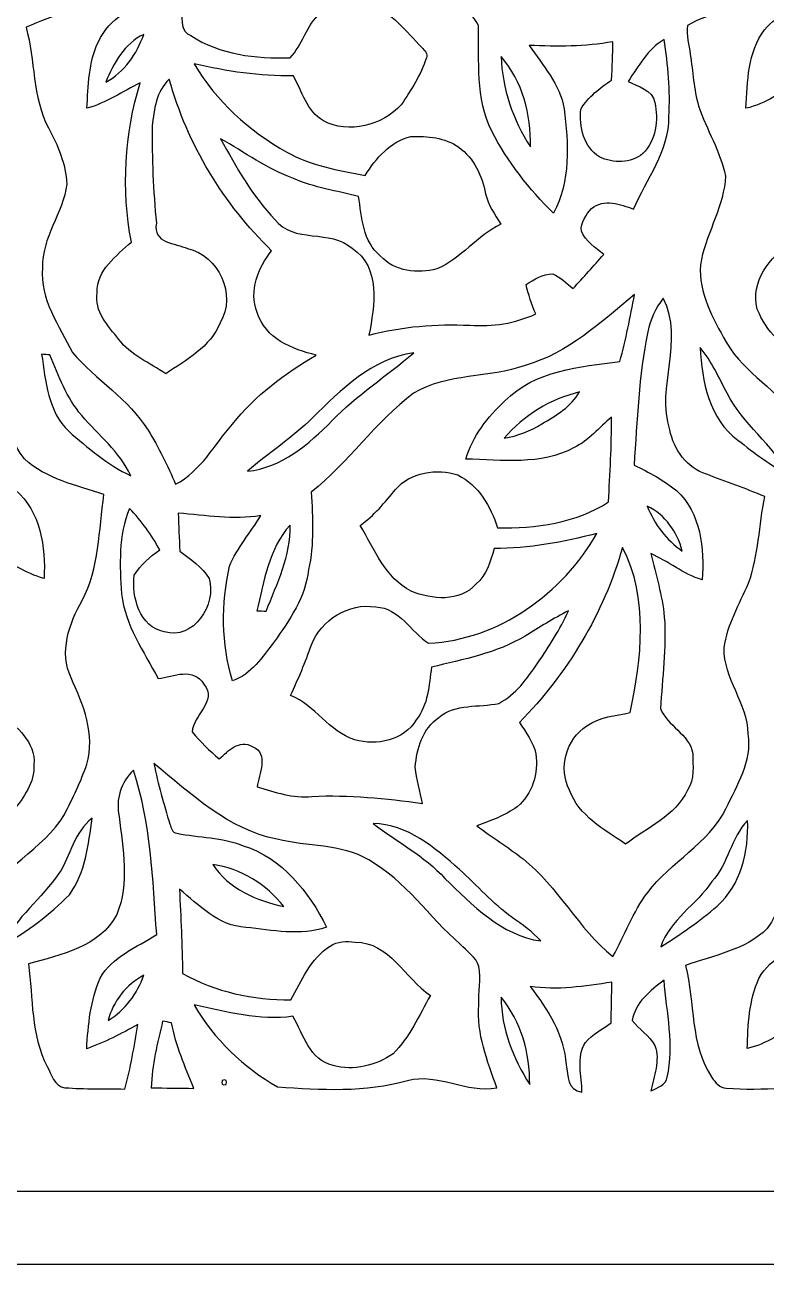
# Model space of a CAD drawing. Header units: centimetres. Extents: x -16.8 to 16.8, y -16.7 to 16.7.
# Drawn here: x -8.64 to 0.73, y -16.67 to -1 of the extents above; entities that cross this region are included whole.
import ezdxf

# ---------------------------------------------------------------- set-up
doc = ezdxf.new("R2010")
doc.units = ezdxf.units.CM
doc.header["$MEASUREMENT"] = 0
doc.layers.add('Layer 1', color=7, linetype='Continuous')

msp = doc.modelspace()

# ---------------------------------------------------------------- linework, layer by layer
at = {"layer": 'Layer 1', "color": 7}
for points, knots in [([(-16.77458, 16.66875), (-16.77458, 16.66875), (16.77458, 16.66875), (16.77458, 16.66875), (16.77458, 16.66875), (16.77458, 16.66875), (16.77458, -16.66875), (16.77458, -16.66875), (16.77458, -16.66875), (16.77458, -16.66875), (-16.77458, -16.66875), (-16.77458, -16.66875), (-16.77458, -16.66875), (-16.77458, -16.66875), (-16.77458, 16.66875), (-16.77458, 16.66875), (-16.77458, 16.66875), (-16.77458, 16.66875), (-16.77458, 16.66875), (-16.77458, 16.66875)], [0, 0, 0, 0, 0.16666667, 0.16666667, 0.16666667, 0.16666667, 0.33333333, 0.33333333, 0.33333333, 0.33333333, 0.5, 0.5, 0.5, 0.5, 0.66666667, 0.66666667, 0.66666667, 0.66666667, 1, 1, 1, 1]), ([(-15.74024, 15.52857), (-15.74659, 15.28551), (-15.75082, 15.04244), (-15.75153, 14.79903), (-15.75153, 14.79903), (-15.75153, 7.44961), (-15.75153, 0.09984), (-15.75153, -7.24958), (-15.75153, -7.24958), (-15.74412, -10.08098), (-15.7667, -12.91237), (-15.74024, -15.74377), (-15.74024, -15.74377), (-11.93412, -15.76211), (-8.12765, -15.74624), (-4.32153, -15.75153), (-4.32153, -15.75153), (2.50684, -15.74412), (9.33556, -15.76634), (16.16357, -15.74024), (16.16357, -15.74024), (16.18968, -8.14776), (16.16745, -0.55492), (16.17486, 7.03792), (16.17486, 7.03792), (16.16745, 9.86931), (16.19003, 12.70106), (16.16357, 15.5321), (16.16357, 15.5321), (5.94854, 15.5508), (-4.26649, 15.53351), (-14.48153, 15.54057), (-14.48153, 15.54057), (-14.90133, 15.54127), (-15.32079, 15.54057), (-15.74024, 15.52857)], [0, 0, 0, 0, 0.1, 0.1, 0.1, 0.1, 0.2, 0.2, 0.2, 0.2, 0.3, 0.3, 0.3, 0.3, 0.4, 0.4, 0.4, 0.4, 0.5, 0.5, 0.5, 0.5, 0.6, 0.6, 0.6, 0.6, 0.7, 0.7, 0.7, 0.7, 0.8, 0.8, 0.8, 0.8, 1, 1, 1, 1]), ([(-7.44608, 1.10702), (-7.4295, 1.2513), (-7.35154, 1.37795), (-7.27498, 1.49789), (-7.27498, 1.49789), (-7.02945, 0.81456), (-7.04603, 0.08255), (-6.97265, -0.63006), (-6.97265, -0.63006), (-7.25417, -0.76694), (-7.56991, -0.91793), (-7.70643, -1.21744), (-7.70643, -1.21744), (-7.83378, -1.47779), (-7.83343, -1.77624), (-7.85142, -2.05846), (-7.85142, -2.05846), (-7.60942, -1.99319), (-7.40022, -1.84609), (-7.17726, -1.73814), (-7.17726, -1.73814), (-7.38011, -2.38619), (-7.41539, -3.08257), (-7.2898, -3.74967), (-7.2898, -3.74967), (-7.47818, -3.92571), (-7.73218, -4.09998), (-7.72125, -4.39067), (-7.72125, -4.39067), (-7.76464, -4.62386), (-7.5819, -4.81154), (-7.4489, -4.98016), (-7.4489, -4.98016), (-7.2965, -5.18195), (-7.05697, -5.27544), (-6.85518, -5.41584), (-6.85518, -5.41584), (-6.59518, -5.23769), (-6.29214, -5.08071), (-6.16797, -4.76885), (-6.16797, -4.76885), (-5.95489, -4.41431), (-6.18772, -3.91866), (-6.57966, -3.83117), (-6.57966, -3.83117), (-6.72994, -3.76273), (-7.02628, -3.76837), (-6.97265, -3.51155), (-6.97265, -3.51155), (-7.01393, -3.10339), (-7.03086, -2.69134), (-7.02522, -2.28106), (-7.02522, -2.28106), (-7.00476, -2.07574), (-6.97371, -1.84009), (-6.81108, -1.69298), (-6.81108, -1.69298), (-6.58107, -2.51213), (-6.12987, -3.26884), (-5.51674, -3.85868), (-5.51674, -3.85868), (-5.68643, -4.07705), (-5.80884, -4.3621), (-5.69771, -4.64009), (-5.69771, -4.64009), (-5.60176, -4.96535), (-5.25533, -5.10963), (-4.953, -5.17737), (-4.953, -5.17737), (-5.35164, -5.40667), (-5.72347, -5.69172), (-6.01345, -6.0512), (-6.01345, -6.0512), (-6.23993, -6.31507), (-6.41315, -6.64316), (-6.72994, -6.81179), (-6.72994, -6.81179), (-6.82978, -6.57542), (-6.94655, -6.34647), (-7.07813, -6.12634), (-7.07813, -6.12634), (-7.32543, -5.73581), (-7.7343, -5.48922), (-8.03557, -5.14703), (-8.03557, -5.14703), (-8.20349, -4.80942), (-8.4455, -4.47252), (-8.41375, -4.07494), (-8.41375, -4.07494), (-8.4268, -3.69464), (-8.14952, -3.3842), (-8.10613, -3.01625), (-8.10613, -3.01625), (-8.11812, -2.76331), (-8.21902, -2.5273), (-8.3379, -2.30787), (-8.3379, -2.30787), (-8.54569, -1.91382), (-8.50265, -1.4538), (-8.62154, -1.03434), (-8.62154, -1.03434), (-8.27758, -0.8823), (-7.89093, -0.80045), (-7.59813, -0.55069), (-7.59813, -0.55069), (-7.41539, -0.34431), (-7.39034, -0.05539), (-7.37129, 0.20708), (-7.37129, 0.20708), (-7.36529, 0.50941), (-7.45278, 0.80504), (-7.44608, 1.10702)], [0, 0, 0, 0, 0.03448276, 0.03448276, 0.03448276, 0.03448276, 0.06896552, 0.06896552, 0.06896552, 0.06896552, 0.10344828, 0.10344828, 0.10344828, 0.10344828, 0.13793103, 0.13793103, 0.13793103, 0.13793103, 0.17241379, 0.17241379, 0.17241379, 0.17241379, 0.20689655, 0.20689655, 0.20689655, 0.20689655, 0.24137931, 0.24137931, 0.24137931, 0.24137931, 0.27586207, 0.27586207, 0.27586207, 0.27586207, 0.31034483, 0.31034483, 0.31034483, 0.31034483, 0.34482759, 0.34482759, 0.34482759, 0.34482759, 0.37931034, 0.37931034, 0.37931034, 0.37931034, 0.4137931, 0.4137931, 0.4137931, 0.4137931, 0.44827586, 0.44827586, 0.44827586, 0.44827586, 0.48275862, 0.48275862, 0.48275862, 0.48275862, 0.51724138, 0.51724138, 0.51724138, 0.51724138, 0.55172414, 0.55172414, 0.55172414, 0.55172414, 0.5862069, 0.5862069, 0.5862069, 0.5862069, 0.62068966, 0.62068966, 0.62068966, 0.62068966, 0.65517241, 0.65517241, 0.65517241, 0.65517241, 0.68965517, 0.68965517, 0.68965517, 0.68965517, 0.72413793, 0.72413793, 0.72413793, 0.72413793, 0.75862069, 0.75862069, 0.75862069, 0.75862069, 0.79310345, 0.79310345, 0.79310345, 0.79310345, 0.82758621, 0.82758621, 0.82758621, 0.82758621, 0.86206897, 0.86206897, 0.86206897, 0.86206897, 0.89655172, 0.89655172, 0.89655172, 0.89655172, 0.93103448, 0.93103448, 0.93103448, 0.93103448, 1, 1, 1, 1]), ([(-7.00511, 1.54481), (-6.59165, 1.21849), (-6.19654, 0.84631), (-5.68995, 0.66957), (-5.68995, 0.66957), (-5.20594, 0.48048), (-4.64644, 0.56268), (-4.19241, 0.28646), (-4.19241, 0.28646), (-3.87668, 0.07902), (-3.64666, -0.22543), (-3.38631, -0.49354), (-3.38631, -0.49354), (-3.2258, -0.6671), (-3.01343, -0.80151), (-2.9016, -1.01283), (-2.9016, -1.01283), (-2.89101, -1.45803), (-2.94499, -1.93428), (-2.73403, -2.34633), (-2.73403, -2.34633), (-2.53612, -2.73438), (-2.26378, -3.08222), (-1.95263, -3.38596), (-1.95263, -3.38596), (-1.73708, -2.97991), (-1.76459, -2.50578), (-1.81928, -2.06446), (-1.81928, -2.06446), (-1.87043, -1.75013), (-2.09268, -1.51906), (-2.26131, -1.264), (-2.26131, -1.264), (-1.90853, -1.27882), (-1.55328, -1.28305), (-1.20438, -1.21708), (-1.20438, -1.21708), (-1.20121, -1.37901), (-1.21461, -1.53988), (-1.2192, -1.70215), (-1.2192, -1.70215), (-1.36631, -1.80411), (-1.51448, -1.9117), (-1.60867, -2.06869), (-1.60867, -2.06869), (-1.63266, -2.28988), (-1.57339, -2.55376), (-1.37019, -2.67582), (-1.37019, -2.67582), (-1.20015, -2.75519), (-0.97331, -2.75978), (-0.8255, -2.63172), (-0.8255, -2.63172), (-0.65934, -2.46733), (-0.62159, -2.20521), (-0.67416, -1.98508), (-0.67416, -1.98508), (-0.70344, -1.82245), (-0.88618, -1.78364), (-1.01141, -1.71979), (-1.01141, -1.71979), (-0.88018, -1.52682), (-0.762, -1.31198), (-0.55633, -1.18886), (-0.55633, -1.18886), (-0.50624, -1.51165), (-0.4759, -1.83797), (-0.49495, -2.16464), (-0.49495, -2.16464), (-0.49248, -2.59997), (-0.77858, -2.94958), (-0.94121, -3.33269), (-0.94121, -3.33269), (-1.10596, -3.2706), (-1.32009, -3.20005), (-1.47391, -3.32387), (-1.47391, -3.32387), (-1.53741, -3.40184), (-1.61854, -3.50273), (-1.6002, -3.61033), (-1.6002, -3.61033), (-1.54905, -3.74191), (-1.42311, -3.82023), (-1.31833, -3.90631), (-1.31833, -3.90631), (-1.44639, -4.05095), (-1.57445, -4.19559), (-1.70709, -4.3367), (-1.70709, -4.3367), (-1.78964, -4.27214), (-1.86408, -4.19029), (-1.96427, -4.15325), (-1.96427, -4.15325), (-2.0895, -4.14408), (-2.19569, -4.22945), (-2.30117, -4.28413), (-2.30117, -4.28413), (-2.27118, -4.41149), (-2.23061, -4.53813), (-2.17911, -4.65878), (-2.17911, -4.65878), (-2.43769, -4.77802), (-2.72662, -4.82177), (-3.01025, -4.80131), (-3.01025, -4.80131), (-3.43853, -4.78084), (-3.87174, -4.81647), (-4.28696, -4.92654), (-4.28696, -4.92654), (-4.21464, -4.55542), (-4.13632, -4.06506), (-4.49898, -3.82834), (-4.49898, -3.82834), (-4.77379, -3.58281), (-5.24193, -3.77049), (-5.47617, -3.46534), (-5.47617, -3.46534), (-5.76157, -3.16689), (-5.96477, -2.80211), (-6.16338, -2.44299), (-6.16338, -2.44299), (-5.85893, -2.61726), (-5.57036, -2.82222), (-5.24016, -2.94746), (-5.24016, -2.94746), (-4.97805, -3.06035), (-4.69477, -3.10268), (-4.4196, -3.17253), (-4.4196, -3.17253), (-4.37444, -3.435), (-4.36704, -3.74579), (-4.13879, -3.92642), (-4.13879, -3.92642), (-3.96487, -4.12432), (-3.66959, -4.15361), (-3.42724, -4.08764), (-3.42724, -4.08764), (-3.12173, -3.95534), (-2.91712, -3.67242), (-2.62149, -3.52319), (-2.62149, -3.52319), (-2.69416, -3.40007), (-2.77989, -3.28119), (-2.8134, -3.14008), (-2.8134, -3.14008), (-2.85503, -2.91324), (-2.96122, -2.69028), (-3.15031, -2.55129), (-3.15031, -2.55129), (-3.32423, -2.42711), (-3.54965, -2.40841), (-3.75603, -2.41653), (-3.75603, -2.41653), (-4.01743, -2.47826), (-4.197, -2.69134), (-4.33564, -2.90689), (-4.33564, -2.90689), (-4.6736, -2.84304), (-5.02214, -2.78589), (-5.32518, -2.61197), (-5.32518, -2.61197), (-5.79967, -2.34774), (-6.22053, -1.96885), (-6.49429, -1.49648), (-6.49429, -1.49648), (-6.0833, -1.59138), (-5.66632, -1.65735), (-5.24228, -1.64712), (-5.24228, -1.64712), (-5.13256, -1.84468), (-5.07153, -2.0955), (-4.86339, -2.2158), (-4.86339, -2.2158), (-4.54237, -2.38972), (-4.11798, -2.27471), (-3.87773, -2.01507), (-3.87773, -2.01507), (-3.75673, -1.82809), (-3.62832, -1.63724), (-3.56129, -1.4224), (-3.56129, -1.4224), (-3.5366, -1.36737), (-3.58669, -1.32821), (-3.61809, -1.29081), (-3.61809, -1.29081), (-3.81529, -1.08761), (-3.99697, -0.8576), (-4.25873, -0.73131), (-4.25873, -0.73131), (-4.47216, -0.71755), (-4.74098, -0.65899), (-4.89726, -0.85302), (-4.89726, -0.85302), (-5.07788, -1.00436), (-5.12445, -1.25659), (-5.28426, -1.42205), (-5.28426, -1.42205), (-5.71535, -1.43122), (-6.17185, -1.38395), (-6.53944, -1.13877), (-6.53944, -1.13877), (-6.67032, -1.09608), (-6.64104, -0.94403), (-6.66362, -0.83503), (-6.66362, -0.83503), (-6.68973, -0.56691), (-6.66256, -0.29598), (-6.66997, -0.02787), (-6.66997, -0.02787), (-6.50946, -0.14958), (-6.38175, -0.31362), (-6.20466, -0.41346), (-6.20466, -0.41346), (-5.76827, -0.59196), (-5.28285, -0.59831), (-4.81965, -0.55915), (-4.81965, -0.55915), (-5.00592, -0.12277), (-5.32659, 0.27975), (-5.76721, 0.47731), (-5.76721, 0.47731), (-6.09424, 0.6029), (-6.44525, 0.62653), (-6.78744, 0.68333), (-6.78744, 0.68333), (-6.84812, 0.97367), (-6.92362, 1.26012), (-7.00511, 1.54481)], [0, 0, 0, 0, 0.01724138, 0.01724138, 0.01724138, 0.01724138, 0.03448276, 0.03448276, 0.03448276, 0.03448276, 0.05172414, 0.05172414, 0.05172414, 0.05172414, 0.06896552, 0.06896552, 0.06896552, 0.06896552, 0.0862069, 0.0862069, 0.0862069, 0.0862069, 0.10344828, 0.10344828, 0.10344828, 0.10344828, 0.12068966, 0.12068966, 0.12068966, 0.12068966, 0.13793103, 0.13793103, 0.13793103, 0.13793103, 0.15517241, 0.15517241, 0.15517241, 0.15517241, 0.17241379, 0.17241379, 0.17241379, 0.17241379, 0.18965517, 0.18965517, 0.18965517, 0.18965517, 0.20689655, 0.20689655, 0.20689655, 0.20689655, 0.22413793, 0.22413793, 0.22413793, 0.22413793, 0.24137931, 0.24137931, 0.24137931, 0.24137931, 0.25862069, 0.25862069, 0.25862069, 0.25862069, 0.27586207, 0.27586207, 0.27586207, 0.27586207, 0.29310345, 0.29310345, 0.29310345, 0.29310345, 0.31034483, 0.31034483, 0.31034483, 0.31034483, 0.32758621, 0.32758621, 0.32758621, 0.32758621, 0.34482759, 0.34482759, 0.34482759, 0.34482759, 0.36206897, 0.36206897, 0.36206897, 0.36206897, 0.37931034, 0.37931034, 0.37931034, 0.37931034, 0.39655172, 0.39655172, 0.39655172, 0.39655172, 0.4137931, 0.4137931, 0.4137931, 0.4137931, 0.43103448, 0.43103448, 0.43103448, 0.43103448, 0.44827586, 0.44827586, 0.44827586, 0.44827586, 0.46551724, 0.46551724, 0.46551724, 0.46551724, 0.48275862, 0.48275862, 0.48275862, 0.48275862, 0.5, 0.5, 0.5, 0.5, 0.51724138, 0.51724138, 0.51724138, 0.51724138, 0.53448276, 0.53448276, 0.53448276, 0.53448276, 0.55172414, 0.55172414, 0.55172414, 0.55172414, 0.56896552, 0.56896552, 0.56896552, 0.56896552, 0.5862069, 0.5862069, 0.5862069, 0.5862069, 0.60344828, 0.60344828, 0.60344828, 0.60344828, 0.62068966, 0.62068966, 0.62068966, 0.62068966, 0.63793103, 0.63793103, 0.63793103, 0.63793103, 0.65517241, 0.65517241, 0.65517241, 0.65517241, 0.67241379, 0.67241379, 0.67241379, 0.67241379, 0.68965517, 0.68965517, 0.68965517, 0.68965517, 0.70689655, 0.70689655, 0.70689655, 0.70689655, 0.72413793, 0.72413793, 0.72413793, 0.72413793, 0.74137931, 0.74137931, 0.74137931, 0.74137931, 0.75862069, 0.75862069, 0.75862069, 0.75862069, 0.77586207, 0.77586207, 0.77586207, 0.77586207, 0.79310345, 0.79310345, 0.79310345, 0.79310345, 0.81034483, 0.81034483, 0.81034483, 0.81034483, 0.82758621, 0.82758621, 0.82758621, 0.82758621, 0.84482759, 0.84482759, 0.84482759, 0.84482759, 0.86206897, 0.86206897, 0.86206897, 0.86206897, 0.87931034, 0.87931034, 0.87931034, 0.87931034, 0.89655172, 0.89655172, 0.89655172, 0.89655172, 0.9137931, 0.9137931, 0.9137931, 0.9137931, 0.93103448, 0.93103448, 0.93103448, 0.93103448, 0.94827586, 0.94827586, 0.94827586, 0.94827586, 0.96551724, 0.96551724, 0.96551724, 0.96551724, 1, 1, 1, 1]), ([(0.8823, 0.99448), (0.86466, 1.17299), (0.95603, 1.33632), (1.03329, 1.49013), (1.03329, 1.49013), (1.32468, 0.82938), (1.28623, 0.08255), (1.35961, -0.62159), (1.35961, -0.62159), (1.13524, -0.75565), (0.88759, -0.86607), (0.71296, -1.06609), (0.71296, -1.06609), (0.5013, -1.34867), (0.49601, -1.72014), (0.47872, -2.05846), (0.47872, -2.05846), (0.73237, -2.00343), (0.94121, -1.84961), (1.14935, -1.70498), (1.14935, -1.70498), (0.97402, -2.36714), (0.91369, -3.06352), (1.03646, -3.74086), (1.03646, -3.74086), (0.78916, -3.95287), (0.52917, -4.24004), (0.6223, -4.59846), (0.6223, -4.59846), (0.7299, -4.87962), (0.96379, -5.08917), (1.21356, -5.24439), (1.21356, -5.24439), (1.31657, -5.30401), (1.41852, -5.39715), (1.55116, -5.35728), (1.55116, -5.35728), (1.84256, -5.20488), (2.10714, -4.96993), (2.21333, -4.64926), (2.21333, -4.64926), (2.27436, -4.43336), (2.24896, -4.18218), (2.08562, -4.01814), (2.08562, -4.01814), (1.91911, -3.85586), (1.67852, -3.8227), (1.47002, -3.74438), (1.47002, -3.74438), (1.34408, -3.70946), (1.39241, -3.5239), (1.34761, -3.4417), (1.34761, -3.4417), (1.26718, -2.85821), (1.20862, -2.22144), (1.48237, -1.67746), (1.48237, -1.67746), (1.65559, -2.06163), (1.78082, -2.4698), (2.00342, -2.83034), (2.00342, -2.83034), (2.23767, -3.19581), (2.50261, -3.54154), (2.80282, -3.85516), (2.80282, -3.85516), (2.66982, -4.07282), (2.52871, -4.31306), (2.61373, -4.58117), (2.61373, -4.58117), (2.69064, -4.94347), (3.07128, -5.07682), (3.38032, -5.18619), (3.38032, -5.18619), (3.06564, -5.36363), (2.75696, -5.55766), (2.51143, -5.82754), (2.51143, -5.82754), (2.18687, -6.13304), (2.00519, -6.58142), (1.61431, -6.81602), (1.61431, -6.81602), (1.45097, -6.51298), (1.34761, -6.17044), (1.09749, -5.92208), (1.09749, -5.92208), (0.81492, -5.58236), (0.40217, -5.35693), (0.19509, -4.95582), (0.19509, -4.95582), (0.03104, -4.65138), (-0.14817, -4.33176), (-0.08537, -3.9691), (-0.08537, -3.9691), (-0.006, -3.61209), (0.20108, -3.28577), (0.22119, -2.91571), (0.22119, -2.91571), (0.15487, -2.6035), (-0.01834, -2.32904), (-0.121, -2.02953), (-0.121, -2.02953), (-0.18098, -1.81716), (-0.1905, -1.59561), (-0.22543, -1.37901), (-0.22543, -1.37901), (-0.23283, -1.25836), (-0.2861, -1.1363), (-0.25823, -1.01459), (-0.25823, -1.01459), (0.02293, -0.83503), (0.39476, -0.84067), (0.65334, -0.61807), (0.65334, -0.61807), (0.82515, -0.5207), (0.889, -0.32103), (0.91334, -0.13794), (0.91334, -0.13794), (0.96061, 0.23883), (0.91757, 0.61877), (0.8823, 0.99448)], [0, 0, 0, 0, 0.03225806, 0.03225806, 0.03225806, 0.03225806, 0.06451613, 0.06451613, 0.06451613, 0.06451613, 0.09677419, 0.09677419, 0.09677419, 0.09677419, 0.12903226, 0.12903226, 0.12903226, 0.12903226, 0.16129032, 0.16129032, 0.16129032, 0.16129032, 0.19354839, 0.19354839, 0.19354839, 0.19354839, 0.22580645, 0.22580645, 0.22580645, 0.22580645, 0.25806452, 0.25806452, 0.25806452, 0.25806452, 0.29032258, 0.29032258, 0.29032258, 0.29032258, 0.32258065, 0.32258065, 0.32258065, 0.32258065, 0.35483871, 0.35483871, 0.35483871, 0.35483871, 0.38709677, 0.38709677, 0.38709677, 0.38709677, 0.41935484, 0.41935484, 0.41935484, 0.41935484, 0.4516129, 0.4516129, 0.4516129, 0.4516129, 0.48387097, 0.48387097, 0.48387097, 0.48387097, 0.51612903, 0.51612903, 0.51612903, 0.51612903, 0.5483871, 0.5483871, 0.5483871, 0.5483871, 0.58064516, 0.58064516, 0.58064516, 0.58064516, 0.61290323, 0.61290323, 0.61290323, 0.61290323, 0.64516129, 0.64516129, 0.64516129, 0.64516129, 0.67741935, 0.67741935, 0.67741935, 0.67741935, 0.70967742, 0.70967742, 0.70967742, 0.70967742, 0.74193548, 0.74193548, 0.74193548, 0.74193548, 0.77419355, 0.77419355, 0.77419355, 0.77419355, 0.80645161, 0.80645161, 0.80645161, 0.80645161, 0.83870968, 0.83870968, 0.83870968, 0.83870968, 0.87096774, 0.87096774, 0.87096774, 0.87096774, 0.90322581, 0.90322581, 0.90322581, 0.90322581, 0.93548387, 0.93548387, 0.93548387, 0.93548387, 1, 1, 1, 1]), ([(-7.61259, -1.72932), (-7.51417, -1.48872), (-7.37729, -1.24213), (-7.13352, -1.12466), (-7.13352, -1.12466), (-7.21924, -1.37125), (-7.37799, -1.60443), (-7.61259, -1.72932)], [0, 0, 0, 0, 0.33333333, 0.33333333, 0.33333333, 0.33333333, 1, 1, 1, 1]), ([(-2.6162, -1.40511), (-2.34491, -1.71944), (-2.23591, -2.13642), (-2.24649, -2.54529), (-2.24649, -2.54529), (-2.46944, -2.20945), (-2.60103, -1.80834), (-2.6162, -1.40511)], [0, 0, 0, 0, 0.33333333, 0.33333333, 0.33333333, 0.33333333, 1, 1, 1, 1]), ([(-8.95491, -4.45946), (-8.80428, -4.66055), (-8.73725, -4.92266), (-8.80075, -5.16925), (-8.80075, -5.16925), (-8.86566, -5.60529), (-8.93833, -6.11964), (-8.64235, -6.49005), (-8.64235, -6.49005), (-8.36436, -6.74546), (-7.98477, -6.82625), (-7.63658, -6.9409), (-7.63658, -6.9409), (-7.70043, -7.39105), (-7.69585, -7.86906), (-7.91281, -8.27969), (-7.91281, -8.27969), (-8.0772, -8.56897), (-8.2042, -8.9341), (-8.05286, -9.25583), (-8.05286, -9.25583), (-7.89623, -9.5945), (-7.74383, -9.97268), (-7.85319, -10.35015), (-7.85319, -10.35015), (-7.92692, -10.57028), (-8.03204, -10.77877), (-8.13682, -10.9855), (-8.13682, -10.9855), (-8.40634, -11.43494), (-8.94327, -11.64978), (-9.18774, -12.11933), (-9.18774, -12.11933), (-9.31757, -12.32359), (-9.41352, -12.54584), (-9.51583, -12.76456), (-9.51583, -12.76456), (-9.89648, -12.51902), (-10.1092, -12.1091), (-10.40977, -11.78525), (-10.40977, -11.78525), (-10.65248, -11.52031), (-10.96186, -11.33722), (-11.25044, -11.12943), (-11.25044, -11.12943), (-10.95587, -11.01443), (-10.60203, -10.88037), (-10.52407, -10.535), (-10.52407, -10.535), (-10.42176, -10.26442), (-10.5731, -10.00689), (-10.70786, -9.785), (-10.70786, -9.785), (-10.35368, -9.48373), (-10.09968, -9.08897), (-9.86296, -8.69386), (-9.86296, -8.69386), (-9.66858, -8.37988), (-9.54581, -8.02816), (-9.44845, -7.67433), (-9.44845, -7.67433), (-9.41246, -7.67821), (-9.37648, -7.68279), (-9.3405, -7.68738), (-9.3405, -7.68738), (-9.22831, -8.07967), (-9.20327, -8.4903), (-9.20256, -8.896), (-9.20256, -8.896), (-9.23996, -9.14506), (-9.20538, -9.42375), (-9.32709, -9.65129), (-9.32709, -9.65129), (-9.525, -9.78217), (-9.80299, -9.78147), (-9.9755, -9.95609), (-9.9755, -9.95609), (-10.13778, -10.13531), (-10.23444, -10.40836), (-10.10391, -10.63202), (-10.10391, -10.63202), (-9.98926, -10.97597), (-9.66258, -11.14742), (-9.39447, -11.35345), (-9.39447, -11.35345), (-9.19304, -11.21163), (-8.95844, -11.11285), (-8.78276, -10.93717), (-8.78276, -10.93717), (-8.65046, -10.76889), (-8.50971, -10.58051), (-8.52099, -10.35367), (-8.52099, -10.35367), (-8.49771, -10.06828), (-8.74324, -9.87637), (-8.93551, -9.70774), (-8.93551, -9.70774), (-8.90482, -9.38283), (-8.87166, -9.05722), (-8.87342, -8.7309), (-8.87342, -8.7309), (-8.8586, -8.37424), (-8.96973, -8.03099), (-9.05193, -7.68844), (-9.05193, -7.68844), (-8.82897, -7.78616), (-8.63071, -7.93856), (-8.39294, -8.00206), (-8.39294, -8.00206), (-8.37318, -7.60695), (-8.43386, -7.15398), (-8.75524, -6.88516), (-8.75524, -6.88516), (-8.89706, -6.74158), (-9.09003, -6.67209), (-9.26465, -6.5786), (-9.26465, -6.5786), (-9.22161, -5.86881), (-9.2262, -5.12904), (-8.95491, -4.45946)], [0, 0, 0, 0, 0.03225806, 0.03225806, 0.03225806, 0.03225806, 0.06451613, 0.06451613, 0.06451613, 0.06451613, 0.09677419, 0.09677419, 0.09677419, 0.09677419, 0.12903226, 0.12903226, 0.12903226, 0.12903226, 0.16129032, 0.16129032, 0.16129032, 0.16129032, 0.19354839, 0.19354839, 0.19354839, 0.19354839, 0.22580645, 0.22580645, 0.22580645, 0.22580645, 0.25806452, 0.25806452, 0.25806452, 0.25806452, 0.29032258, 0.29032258, 0.29032258, 0.29032258, 0.32258065, 0.32258065, 0.32258065, 0.32258065, 0.35483871, 0.35483871, 0.35483871, 0.35483871, 0.38709677, 0.38709677, 0.38709677, 0.38709677, 0.41935484, 0.41935484, 0.41935484, 0.41935484, 0.4516129, 0.4516129, 0.4516129, 0.4516129, 0.48387097, 0.48387097, 0.48387097, 0.48387097, 0.51612903, 0.51612903, 0.51612903, 0.51612903, 0.5483871, 0.5483871, 0.5483871, 0.5483871, 0.58064516, 0.58064516, 0.58064516, 0.58064516, 0.61290323, 0.61290323, 0.61290323, 0.61290323, 0.64516129, 0.64516129, 0.64516129, 0.64516129, 0.67741935, 0.67741935, 0.67741935, 0.67741935, 0.70967742, 0.70967742, 0.70967742, 0.70967742, 0.74193548, 0.74193548, 0.74193548, 0.74193548, 0.77419355, 0.77419355, 0.77419355, 0.77419355, 0.80645161, 0.80645161, 0.80645161, 0.80645161, 0.83870968, 0.83870968, 0.83870968, 0.83870968, 0.87096774, 0.87096774, 0.87096774, 0.87096774, 0.90322581, 0.90322581, 0.90322581, 0.90322581, 0.93548387, 0.93548387, 0.93548387, 0.93548387, 1, 1, 1, 1]), ([(-2.31069, -5.30825), (-1.7713, -5.15444), (-1.35184, -4.76497), (-0.93133, -4.41396), (-0.93133, -4.41396), (-0.98037, -4.69829), (-1.04069, -4.98052), (-1.11548, -5.25921), (-1.11548, -5.25921), (-1.62172, -5.32201), (-2.18722, -5.37422), (-2.56787, -5.75698), (-2.56787, -5.75698), (-2.78906, -5.95842), (-2.97462, -6.20289), (-3.06317, -6.49217), (-3.06317, -6.49217), (-2.60597, -6.50169), (-2.11279, -6.57578), (-1.69192, -6.34753), (-1.69192, -6.34753), (-1.50813, -6.25651), (-1.37689, -6.09388), (-1.22202, -5.96441), (-1.22202, -5.96441), (-1.21673, -6.32143), (-1.24319, -6.67738), (-1.25765, -7.03439), (-1.25765, -7.03439), (-1.67146, -7.30426), (-2.1777, -7.36882), (-2.66171, -7.36106), (-2.66171, -7.36106), (-2.7492, -7.09119), (-2.89983, -6.82449), (-3.16336, -6.69325), (-3.16336, -6.69325), (-3.42688, -6.60506), (-3.7652, -6.66009), (-3.95146, -6.87705), (-3.95146, -6.87705), (-4.08693, -7.04039), (-4.22099, -7.20901), (-4.39773, -7.33072), (-4.39773, -7.33072), (-4.21605, -7.62706), (-4.08129, -7.99712), (-3.75356, -8.16292), (-3.75356, -8.16292), (-3.49038, -8.26699), (-3.14008, -8.30615), (-2.9337, -8.07261), (-2.9337, -8.07261), (-2.79753, -7.95937), (-2.75096, -7.78581), (-2.70545, -7.62282), (-2.70545, -7.62282), (-2.26378, -7.62459), (-1.83127, -7.54098), (-1.40547, -7.43268), (-1.40547, -7.43268), (-1.83691, -8.19079), (-2.64583, -8.77676), (-3.53201, -8.8205), (-3.53201, -8.8205), (-3.75603, -8.67939), (-3.90102, -8.37177), (-4.20158, -8.36189), (-4.20158, -8.36189), (-4.54096, -8.30404), (-4.89232, -8.52558), (-5.01474, -8.84096), (-5.01474, -8.84096), (-5.08847, -9.05898), (-5.17913, -9.27065), (-5.27756, -9.47879), (-5.27756, -9.47879), (-4.96464, -9.60684), (-4.79178, -9.93422), (-4.46687, -10.04217), (-4.46687, -10.04217), (-4.19488, -10.11873), (-3.83999, -10.04923), (-3.68864, -9.78853), (-3.68864, -9.78853), (-3.53836, -9.59908), (-3.52707, -9.35037), (-3.49603, -9.12178), (-3.49603, -9.12178), (-3.09174, -9.02652), (-2.67264, -8.94503), (-2.31175, -8.72878), (-2.31175, -8.72878), (-2.13078, -8.62118), (-1.95509, -8.50441), (-1.76601, -8.41057), (-1.76601, -8.41057), (-1.86902, -8.64411), (-2.00907, -8.85896), (-2.15194, -9.06956), (-2.15194, -9.06956), (-2.28988, -9.26147), (-2.42641, -9.47279), (-2.64583, -9.58003), (-2.64583, -9.58003), (-2.89666, -9.63683), (-3.19158, -9.57686), (-3.40148, -9.75713), (-3.40148, -9.75713), (-3.60468, -9.89295), (-3.683, -10.15436), (-3.7017, -10.38578), (-3.7017, -10.38578), (-3.68723, -10.541), (-3.64208, -10.69269), (-3.60962, -10.84509), (-3.60962, -10.84509), (-4.07247, -10.77912), (-4.54025, -10.73573), (-5.00839, -10.75549), (-5.00839, -10.75549), (-5.24651, -10.78583), (-5.47476, -10.69904), (-5.69983, -10.6359), (-5.69983, -10.6359), (-5.67831, -10.47397), (-5.54955, -10.21856), (-5.75486, -10.12754), (-5.75486, -10.12754), (-5.93266, -10.03018), (-6.06284, -10.1794), (-6.17855, -10.28171), (-6.17855, -10.28171), (-6.30167, -10.17799), (-6.4195, -10.06616), (-6.52074, -9.94163), (-6.52074, -9.94163), (-6.51616, -9.72926), (-6.18949, -9.55075), (-6.37505, -9.33873), (-6.37505, -9.33873), (-6.50205, -9.11931), (-6.75746, -9.23749), (-6.95008, -9.26641), (-6.95008, -9.26641), (-7.13281, -8.92492), (-7.36953, -8.59402), (-7.41292, -8.1975), (-7.41292, -8.1975), (-7.43867, -7.83872), (-7.45525, -7.45631), (-7.31273, -7.11729), (-7.31273, -7.11729), (-7.16315, -7.27498), (-7.03404, -7.45067), (-6.92997, -7.64152), (-6.92997, -7.64152), (-7.05626, -7.72619), (-7.17021, -7.8299), (-7.25241, -7.95972), (-7.25241, -7.95972), (-7.29086, -8.23136), (-7.18361, -8.61766), (-6.87388, -8.67516), (-6.87388, -8.67516), (-6.50522, -8.79016), (-6.20466, -8.32661), (-6.30837, -8.00135), (-6.30837, -8.00135), (-6.39586, -7.8546), (-6.54121, -7.75582), (-6.67703, -7.6581), (-6.67703, -7.6581), (-6.68408, -7.49653), (-6.69361, -7.33707), (-6.69643, -7.17621), (-6.69643, -7.17621), (-6.35035, -7.20302), (-6.00216, -7.26511), (-5.65538, -7.20725), (-5.65538, -7.20725), (-5.78309, -7.42209), (-5.95348, -7.61365), (-6.04943, -7.84613), (-6.04943, -7.84613), (-6.15244, -8.32062), (-6.15633, -8.82721), (-6.01169, -9.29393), (-6.01169, -9.29393), (-5.77144, -9.21667), (-5.6321, -8.99019), (-5.48428, -8.80216), (-5.48428, -8.80216), (-5.2899, -8.52734), (-5.086, -8.23454), (-5.05072, -7.88987), (-5.05072, -7.88987), (-4.97875, -7.56744), (-4.99463, -7.23583), (-5.01791, -6.90915), (-5.01791, -6.90915), (-4.54201, -6.53838), (-4.20793, -6.01909), (-3.72251, -5.66103), (-3.72251, -5.66103), (-3.29883, -5.4042), (-2.76754, -5.47335), (-2.31069, -5.30825)], [0, 0, 0, 0, 0.01886792, 0.01886792, 0.01886792, 0.01886792, 0.03773585, 0.03773585, 0.03773585, 0.03773585, 0.05660377, 0.05660377, 0.05660377, 0.05660377, 0.0754717, 0.0754717, 0.0754717, 0.0754717, 0.09433962, 0.09433962, 0.09433962, 0.09433962, 0.11320755, 0.11320755, 0.11320755, 0.11320755, 0.13207547, 0.13207547, 0.13207547, 0.13207547, 0.1509434, 0.1509434, 0.1509434, 0.1509434, 0.16981132, 0.16981132, 0.16981132, 0.16981132, 0.18867925, 0.18867925, 0.18867925, 0.18867925, 0.20754717, 0.20754717, 0.20754717, 0.20754717, 0.22641509, 0.22641509, 0.22641509, 0.22641509, 0.24528302, 0.24528302, 0.24528302, 0.24528302, 0.26415094, 0.26415094, 0.26415094, 0.26415094, 0.28301887, 0.28301887, 0.28301887, 0.28301887, 0.30188679, 0.30188679, 0.30188679, 0.30188679, 0.32075472, 0.32075472, 0.32075472, 0.32075472, 0.33962264, 0.33962264, 0.33962264, 0.33962264, 0.35849057, 0.35849057, 0.35849057, 0.35849057, 0.37735849, 0.37735849, 0.37735849, 0.37735849, 0.39622642, 0.39622642, 0.39622642, 0.39622642, 0.41509434, 0.41509434, 0.41509434, 0.41509434, 0.43396226, 0.43396226, 0.43396226, 0.43396226, 0.45283019, 0.45283019, 0.45283019, 0.45283019, 0.47169811, 0.47169811, 0.47169811, 0.47169811, 0.49056604, 0.49056604, 0.49056604, 0.49056604, 0.50943396, 0.50943396, 0.50943396, 0.50943396, 0.52830189, 0.52830189, 0.52830189, 0.52830189, 0.54716981, 0.54716981, 0.54716981, 0.54716981, 0.56603774, 0.56603774, 0.56603774, 0.56603774, 0.58490566, 0.58490566, 0.58490566, 0.58490566, 0.60377358, 0.60377358, 0.60377358, 0.60377358, 0.62264151, 0.62264151, 0.62264151, 0.62264151, 0.64150943, 0.64150943, 0.64150943, 0.64150943, 0.66037736, 0.66037736, 0.66037736, 0.66037736, 0.67924528, 0.67924528, 0.67924528, 0.67924528, 0.69811321, 0.69811321, 0.69811321, 0.69811321, 0.71698113, 0.71698113, 0.71698113, 0.71698113, 0.73584906, 0.73584906, 0.73584906, 0.73584906, 0.75471698, 0.75471698, 0.75471698, 0.75471698, 0.77358491, 0.77358491, 0.77358491, 0.77358491, 0.79245283, 0.79245283, 0.79245283, 0.79245283, 0.81132075, 0.81132075, 0.81132075, 0.81132075, 0.83018868, 0.83018868, 0.83018868, 0.83018868, 0.8490566, 0.8490566, 0.8490566, 0.8490566, 0.86792453, 0.86792453, 0.86792453, 0.86792453, 0.88679245, 0.88679245, 0.88679245, 0.88679245, 0.90566038, 0.90566038, 0.90566038, 0.90566038, 0.9245283, 0.9245283, 0.9245283, 0.9245283, 0.94339623, 0.94339623, 0.94339623, 0.94339623, 0.96226415, 0.96226415, 0.96226415, 0.96226415, 1, 1, 1, 1]), ([(-0.76341, -4.8835), (-0.73343, -4.72899), (-0.66111, -4.58611), (-0.56797, -4.46052), (-0.56797, -4.46052), (-0.2921, -4.9978), (-0.66005, -5.57424), (-0.48401, -6.12458), (-0.48401, -6.12458), (-0.43498, -6.37187), (-0.2667, -6.60788), (-0.0194, -6.68479), (-0.0194, -6.68479), (0.22648, -6.77721), (0.47413, -6.86435), (0.71649, -6.96595), (0.71649, -6.96595), (0.6417, -7.33002), (0.64029, -7.70961), (0.51118, -8.06203), (0.51118, -8.06203), (0.39123, -8.32591), (0.24483, -8.58591), (0.20144, -8.87695), (0.20144, -8.87695), (0.19438, -9.26853), (0.50024, -9.57897), (0.50835, -9.96738), (0.50835, -9.96738), (0.55915, -10.31381), (0.36654, -10.61332), (0.22578, -10.91142), (0.22578, -10.91142), (0.006, -11.35839), (-0.47308, -11.58169), (-0.76341, -11.97081), (-0.76341, -11.97081), (-0.95391, -12.21564), (-1.05269, -12.51268), (-1.20438, -12.77973), (-1.20438, -12.77973), (-1.64465, -12.42589), (-1.89618, -11.89743), (-2.33927, -11.54712), (-2.33927, -11.54712), (-2.52765, -11.39719), (-2.73226, -11.27125), (-2.92382, -11.12661), (-2.92382, -11.12661), (-2.74532, -11.06593), (-2.56681, -10.99644), (-2.41159, -10.88707), (-2.41159, -10.88707), (-2.22003, -10.72797), (-2.14242, -10.45986), (-2.17734, -10.21821), (-2.17734, -10.21821), (-2.20733, -10.06934), (-2.30364, -9.94763), (-2.38372, -9.8231), (-2.38372, -9.8231), (-1.78118, -9.20362), (-1.31621, -8.44621), (-1.08338, -7.61118), (-1.08338, -7.61118), (-0.74436, -8.2483), (-0.84349, -9.01665), (-0.98496, -9.69751), (-0.98496, -9.69751), (-1.17087, -9.73843), (-1.37266, -9.74725), (-1.53106, -9.86543), (-1.53106, -9.86543), (-1.79352, -10.027), (-1.89689, -10.40306), (-1.75331, -10.67576), (-1.75331, -10.67576), (-1.6316, -11.00314), (-1.31657, -11.17353), (-1.04352, -11.35839), (-1.04352, -11.35839), (-0.76729, -11.15025), (-0.41628, -11.00384), (-0.25894, -10.67611), (-0.25894, -10.67611), (-0.16792, -10.54135), (-0.19509, -10.36426), (-0.19262, -10.21292), (-0.19262, -10.21292), (-0.23918, -9.96774), (-0.51717, -9.86614), (-0.60043, -9.64565), (-0.60043, -9.64565), (-0.58208, -9.26077), (-0.52388, -8.87483), (-0.55316, -8.48889), (-0.55316, -8.48889), (-0.58032, -8.21549), (-0.65864, -7.95196), (-0.72461, -7.68667), (-0.72461, -7.68667), (-0.50271, -7.78651), (-0.31115, -7.94632), (-0.07655, -8.01864), (-0.07655, -8.01864), (-0.0441, -7.62882), (-0.09243, -7.16986), (-0.39829, -6.89081), (-0.39829, -6.89081), (-0.56444, -6.76275), (-0.74577, -6.65621), (-0.93557, -6.56837), (-0.93557, -6.56837), (-0.89676, -6.00534), (-0.87559, -5.43807), (-0.76341, -4.8835)], [0, 0, 0, 0, 0.03333333, 0.03333333, 0.03333333, 0.03333333, 0.06666667, 0.06666667, 0.06666667, 0.06666667, 0.1, 0.1, 0.1, 0.1, 0.13333333, 0.13333333, 0.13333333, 0.13333333, 0.16666667, 0.16666667, 0.16666667, 0.16666667, 0.2, 0.2, 0.2, 0.2, 0.23333333, 0.23333333, 0.23333333, 0.23333333, 0.26666667, 0.26666667, 0.26666667, 0.26666667, 0.3, 0.3, 0.3, 0.3, 0.33333333, 0.33333333, 0.33333333, 0.33333333, 0.36666667, 0.36666667, 0.36666667, 0.36666667, 0.4, 0.4, 0.4, 0.4, 0.43333333, 0.43333333, 0.43333333, 0.43333333, 0.46666667, 0.46666667, 0.46666667, 0.46666667, 0.5, 0.5, 0.5, 0.5, 0.53333333, 0.53333333, 0.53333333, 0.53333333, 0.56666667, 0.56666667, 0.56666667, 0.56666667, 0.6, 0.6, 0.6, 0.6, 0.63333333, 0.63333333, 0.63333333, 0.63333333, 0.66666667, 0.66666667, 0.66666667, 0.66666667, 0.7, 0.7, 0.7, 0.7, 0.73333333, 0.73333333, 0.73333333, 0.73333333, 0.76666667, 0.76666667, 0.76666667, 0.76666667, 0.8, 0.8, 0.8, 0.8, 0.83333333, 0.83333333, 0.83333333, 0.83333333, 0.86666667, 0.86666667, 0.86666667, 0.86666667, 0.9, 0.9, 0.9, 0.9, 0.93333333, 0.93333333, 0.93333333, 0.93333333, 1, 1, 1, 1]), ([(-8.42398, -5.16749), (-8.39823, -5.16961), (-8.34672, -5.17454), (-8.32097, -5.17666), (-8.32097, -5.17666), (-8.20702, -5.4416), (-8.11071, -5.71959), (-7.91704, -5.94042), (-7.91704, -5.94042), (-7.70678, -6.19125), (-7.43656, -6.39727), (-7.29862, -6.70348), (-7.29862, -6.70348), (-7.59072, -6.56625), (-7.83872, -6.34965), (-8.08179, -6.14116), (-8.08179, -6.14116), (-8.34496, -5.89351), (-8.37353, -5.50439), (-8.42398, -5.16749)], [0, 0, 0, 0, 0.16666667, 0.16666667, 0.16666667, 0.16666667, 0.33333333, 0.33333333, 0.33333333, 0.33333333, 0.5, 0.5, 0.5, 0.5, 0.66666667, 0.66666667, 0.66666667, 0.66666667, 1, 1, 1, 1]), ([(-4.99992, -5.97147), (-4.63444, -5.61516), (-4.25309, -5.22499), (-3.7211, -5.14844), (-3.7211, -5.14844), (-4.05977, -5.44054), (-4.43971, -5.68431), (-4.75262, -6.00675), (-4.75262, -6.00675), (-5.04754, -6.30414), (-5.38798, -6.60224), (-5.8233, -6.64704), (-5.8233, -6.64704), (-5.55449, -6.41526), (-5.25357, -6.22194), (-4.99992, -5.97147)], [0, 0, 0, 0, 0.2, 0.2, 0.2, 0.2, 0.4, 0.4, 0.4, 0.4, 0.6, 0.6, 0.6, 0.6, 1, 1, 1, 1]), ([(-0.09948, -5.08388), (0.04374, -5.25533), (0.13582, -5.461), (0.23954, -5.6575), (0.23954, -5.6575), (0.43568, -6.0519), (0.81915, -6.30767), (1.02799, -6.69361), (1.02799, -6.69361), (0.79234, -6.57825), (0.58455, -6.41421), (0.37747, -6.25475), (0.37747, -6.25475), (0.01587, -5.9884), (-0.08114, -5.50721), (-0.09948, -5.08388)], [0, 0, 0, 0, 0.2, 0.2, 0.2, 0.2, 0.4, 0.4, 0.4, 0.4, 0.6, 0.6, 0.6, 0.6, 1, 1, 1, 1]), ([(-2.57739, -6.23006), (-2.33327, -5.9376), (-1.99355, -5.73511), (-1.62525, -5.64374), (-1.62525, -5.64374), (-1.72861, -5.83212), (-1.92299, -5.93972), (-2.10079, -6.04802), (-2.10079, -6.04802), (-2.24684, -6.13798), (-2.40877, -6.19936), (-2.57739, -6.23006)], [0, 0, 0, 0, 0.25, 0.25, 0.25, 0.25, 0.5, 0.5, 0.5, 0.5, 1, 1, 1, 1]), ([(-0.76835, -7.08695), (-0.53799, -7.19949), (-0.39264, -7.41292), (-0.32597, -7.65528), (-0.32597, -7.65528), (-0.52564, -7.51593), (-0.68263, -7.31485), (-0.76835, -7.08695)], [0, 0, 0, 0, 0.33333333, 0.33333333, 0.33333333, 0.33333333, 1, 1, 1, 1]), ([(-5.70371, -8.41199), (-5.61481, -8.03663), (-5.55096, -7.62564), (-5.28355, -7.32755), (-5.28355, -7.32755), (-5.2772, -7.71208), (-5.44477, -8.06556), (-5.58765, -8.41375), (-5.58765, -8.41375), (-5.61658, -8.41304), (-5.67478, -8.41234), (-5.70371, -8.41199)], [0, 0, 0, 0, 0.25, 0.25, 0.25, 0.25, 0.5, 0.5, 0.5, 0.5, 1, 1, 1, 1]), ([(-7.44538, -11.00914), (-7.49053, -10.79641), (-7.41962, -10.57346), (-7.26475, -10.42388), (-7.26475, -10.42388), (-7.03862, -11.09204), (-7.01993, -11.80571), (-6.96983, -12.5028), (-6.96983, -12.5028), (-7.22136, -12.6619), (-7.53145, -12.78114), (-7.68562, -13.05242), (-7.68562, -13.05242), (-7.80627, -13.33288), (-7.83661, -13.64368), (-7.8546, -13.94566), (-7.8546, -13.94566), (-7.63023, -13.86276), (-7.41468, -13.75869), (-7.20796, -13.63839), (-7.20796, -13.63839), (-7.25417, -13.91214), (-7.2958, -14.18766), (-7.37376, -14.45472), (-7.37376, -14.45472), (-7.62564, -14.45013), (-7.87788, -14.45789), (-8.12906, -14.43814), (-8.12906, -14.43814), (-8.26382, -14.42261), (-8.30086, -14.2681), (-8.35343, -14.16861), (-8.35343, -14.16861), (-8.56298, -13.76927), (-8.53264, -13.30784), (-8.58979, -12.87321), (-8.58979, -12.87321), (-8.18339, -12.75856), (-7.68738, -12.65943), (-7.47536, -12.24915), (-7.47536, -12.24915), (-7.31061, -11.8551), (-7.39704, -11.4173), (-7.44538, -11.00914)], [0, 0, 0, 0, 0.08333333, 0.08333333, 0.08333333, 0.08333333, 0.16666667, 0.16666667, 0.16666667, 0.16666667, 0.25, 0.25, 0.25, 0.25, 0.33333333, 0.33333333, 0.33333333, 0.33333333, 0.41666667, 0.41666667, 0.41666667, 0.41666667, 0.5, 0.5, 0.5, 0.5, 0.58333333, 0.58333333, 0.58333333, 0.58333333, 0.66666667, 0.66666667, 0.66666667, 0.66666667, 0.75, 0.75, 0.75, 0.75, 0.83333333, 0.83333333, 0.83333333, 0.83333333, 1, 1, 1, 1]), ([(-7.00476, -10.34062), (-6.5345, -10.72444), (-6.06637, -11.17741), (-5.44901, -11.297), (-5.44901, -11.297), (-5.06695, -11.39507), (-4.63938, -11.34992), (-4.28978, -11.55947), (-4.28978, -11.55947), (-3.82411, -11.81982), (-3.52743, -12.27772), (-3.13408, -12.62415), (-3.13408, -12.62415), (-3.04906, -12.71023), (-2.93476, -12.78537), (-2.89666, -12.90673), (-2.89666, -12.90673), (-2.8702, -13.06618), (-2.90407, -13.2274), (-2.89772, -13.38862), (-2.89772, -13.38862), (-2.9277, -13.75481), (-2.79118, -14.103), (-2.66876, -14.44025), (-2.66876, -14.44025), (-3.05858, -14.51046), (-3.41348, -14.24693), (-3.79906, -14.34536), (-3.79906, -14.34536), (-4.32964, -14.50164), (-4.89691, -14.46107), (-5.44124, -14.42896), (-5.44124, -14.42896), (-5.87234, -14.18026), (-6.24911, -13.82219), (-6.49817, -13.38968), (-6.49817, -13.38968), (-6.08753, -13.47787), (-5.67161, -13.59323), (-5.24722, -13.53573), (-5.24722, -13.53573), (-5.11493, -13.76927), (-5.0352, -14.08853), (-4.73886, -14.15838), (-4.73886, -14.15838), (-4.4831, -14.22894), (-4.197, -14.15874), (-3.98216, -14.00881), (-3.98216, -14.00881), (-3.77049, -13.80137), (-3.65584, -13.52515), (-3.50979, -13.27326), (-3.50979, -13.27326), (-3.83434, -13.05419), (-4.02343, -12.59805), (-4.46088, -12.59805), (-4.46088, -12.59805), (-4.56812, -12.58006), (-4.68559, -12.58676), (-4.77838, -12.6492), (-4.77838, -12.6492), (-5.02426, -12.80513), (-5.13891, -13.08347), (-5.27368, -13.329), (-5.27368, -13.329), (-5.74922, -13.33112), (-6.22582, -13.2274), (-6.64245, -12.99563), (-6.64245, -12.99563), (-6.64916, -12.63932), (-6.66433, -12.28443), (-6.68196, -11.92883), (-6.68196, -11.92883), (-6.43255, -12.13132), (-6.18878, -12.39379), (-5.84482, -12.41143), (-5.84482, -12.41143), (-5.50898, -12.44882), (-5.15161, -12.52291), (-4.82283, -12.40896), (-4.82283, -12.40896), (-5.04366, -11.96481), (-5.38445, -11.53301), (-5.87481, -11.37955), (-5.87481, -11.37955), (-6.14257, -11.2716), (-6.43537, -11.27831), (-6.71442, -11.22186), (-6.71442, -11.22186), (-6.7751, -11.21904), (-6.78462, -11.15272), (-6.80297, -11.10827), (-6.80297, -11.10827), (-6.87811, -10.85427), (-6.95537, -10.60097), (-7.00476, -10.34062)], [0, 0, 0, 0, 0.04, 0.04, 0.04, 0.04, 0.08, 0.08, 0.08, 0.08, 0.12, 0.12, 0.12, 0.12, 0.16, 0.16, 0.16, 0.16, 0.2, 0.2, 0.2, 0.2, 0.24, 0.24, 0.24, 0.24, 0.28, 0.28, 0.28, 0.28, 0.32, 0.32, 0.32, 0.32, 0.36, 0.36, 0.36, 0.36, 0.4, 0.4, 0.4, 0.4, 0.44, 0.44, 0.44, 0.44, 0.48, 0.48, 0.48, 0.48, 0.52, 0.52, 0.52, 0.52, 0.56, 0.56, 0.56, 0.56, 0.6, 0.6, 0.6, 0.6, 0.64, 0.64, 0.64, 0.64, 0.68, 0.68, 0.68, 0.68, 0.72, 0.72, 0.72, 0.72, 0.76, 0.76, 0.76, 0.76, 0.8, 0.8, 0.8, 0.8, 0.84, 0.84, 0.84, 0.84, 0.88, 0.88, 0.88, 0.88, 0.92, 0.92, 0.92, 0.92, 1, 1, 1, 1]), ([(1.02094, -10.40201), (1.35008, -11.04935), (1.28094, -11.80818), (1.36278, -12.50985), (1.36278, -12.50985), (1.1116, -12.67319), (0.78881, -12.78043), (0.641, -13.05842), (0.641, -13.05842), (0.51753, -13.33359), (0.50306, -13.64509), (0.49495, -13.94284), (0.49495, -13.94284), (0.7366, -13.88816), (0.93663, -13.7414), (1.14653, -13.61899), (1.14653, -13.61899), (1.10949, -13.79749), (1.06574, -13.97423), (1.03258, -14.15415), (1.03258, -14.15415), (1.00542, -14.24869), (1.00542, -14.36687), (0.92816, -14.44025), (0.92816, -14.44025), (0.69497, -14.45895), (0.46179, -14.46036), (0.2286, -14.44484), (0.2286, -14.44484), (0.14711, -14.44096), (0.09031, -14.37217), (0.04939, -14.30972), (0.04939, -14.30972), (-0.23248, -13.89345), (-0.16651, -13.36357), (-0.28434, -12.89367), (-0.28434, -12.89367), (0.0695, -12.7635), (0.46919, -12.70071), (0.74859, -12.42695), (0.74859, -12.42695), (1.04704, -12.00467), (0.92604, -11.45328), (0.89006, -10.97174), (0.89006, -10.97174), (0.84067, -10.76819), (0.93698, -10.5791), (1.02094, -10.40201)], [0, 0, 0, 0, 0.07692308, 0.07692308, 0.07692308, 0.07692308, 0.15384615, 0.15384615, 0.15384615, 0.15384615, 0.23076923, 0.23076923, 0.23076923, 0.23076923, 0.30769231, 0.30769231, 0.30769231, 0.30769231, 0.38461538, 0.38461538, 0.38461538, 0.38461538, 0.46153846, 0.46153846, 0.46153846, 0.46153846, 0.53846154, 0.53846154, 0.53846154, 0.53846154, 0.61538462, 0.61538462, 0.61538462, 0.61538462, 0.69230769, 0.69230769, 0.69230769, 0.69230769, 0.76923077, 0.76923077, 0.76923077, 0.76923077, 0.84615385, 0.84615385, 0.84615385, 0.84615385, 1, 1, 1, 1]), ([(-8.20491, -11.73092), (-8.0578, -11.50303), (-8.01123, -11.20457), (-7.78686, -11.03066), (-7.78686, -11.03066), (-7.83061, -11.36474), (-7.87083, -11.71998), (-8.07332, -12.00079), (-8.07332, -12.00079), (-8.32309, -12.24527), (-8.60072, -12.47457), (-8.91646, -12.63015), (-8.91646, -12.63015), (-8.74219, -12.28337), (-8.42398, -12.04489), (-8.20491, -11.73092)], [0, 0, 0, 0, 0.2, 0.2, 0.2, 0.2, 0.4, 0.4, 0.4, 0.4, 0.6, 0.6, 0.6, 0.6, 1, 1, 1, 1]), ([(-4.2351, -11.09733), (-3.79977, -11.10615), (-3.45299, -11.40672), (-3.1429, -11.67941), (-3.1429, -11.67941), (-2.92029, -11.8805), (-2.72309, -12.11016), (-2.47756, -12.28513), (-2.47756, -12.28513), (-2.3495, -12.37544), (-2.21897, -12.46505), (-2.1142, -12.58323), (-2.1142, -12.58323), (-2.61161, -12.5162), (-2.98238, -12.12462), (-3.32564, -11.7923), (-3.32564, -11.7923), (-3.5881, -11.51008), (-3.93206, -11.3284), (-4.2351, -11.09733)], [0, 0, 0, 0, 0.16666667, 0.16666667, 0.16666667, 0.16666667, 0.33333333, 0.33333333, 0.33333333, 0.33333333, 0.5, 0.5, 0.5, 0.5, 0.66666667, 0.66666667, 0.66666667, 0.66666667, 1, 1, 1, 1]), ([(0.04939, -11.83287), (0.25541, -11.60815), (0.28575, -11.27972), (0.49812, -11.05994), (0.49812, -11.05994), (0.51788, -11.45046), (0.41628, -11.87379), (0.11395, -12.14261), (0.11395, -12.14261), (-0.10936, -12.33346), (-0.34996, -12.50421), (-0.59937, -12.65873), (-0.59937, -12.65873), (-0.48331, -12.31582), (-0.1464, -12.12391), (0.04939, -11.83287)], [0, 0, 0, 0, 0.2, 0.2, 0.2, 0.2, 0.4, 0.4, 0.4, 0.4, 0.6, 0.6, 0.6, 0.6, 1, 1, 1, 1]), ([(-6.25898, -11.61732), (-5.90868, -11.6653), (-5.57918, -11.87168), (-5.36328, -12.1472), (-5.36328, -12.1472), (-5.70195, -12.07664), (-6.06672, -11.9186), (-6.25898, -11.61732)], [0, 0, 0, 0, 0.33333333, 0.33333333, 0.33333333, 0.33333333, 1, 1, 1, 1]), ([(-7.58472, -13.58865), (-7.52228, -13.34629), (-7.35224, -13.13427), (-7.13281, -13.01574), (-7.13281, -13.01574), (-7.21431, -13.24892), (-7.37129, -13.46094), (-7.58472, -13.58865)], [0, 0, 0, 0, 0.33333333, 0.33333333, 0.33333333, 0.33333333, 1, 1, 1, 1]), ([(-2.25002, -13.15826), (-1.90535, -13.21188), (-1.55787, -13.15438), (-1.21638, -13.10428), (-1.21638, -13.10428), (-1.21849, -13.23269), (-1.22308, -13.48881), (-1.22555, -13.61722), (-1.22555, -13.61722), (-1.33491, -13.69695), (-1.46121, -13.76045), (-1.54905, -13.86628), (-1.54905, -13.86628), (-1.67464, -14.0529), (-1.59244, -14.28997), (-1.59385, -14.49529), (-1.59385, -14.49529), (-1.78611, -14.46953), (-1.76671, -14.28609), (-1.79493, -14.1478), (-1.79493, -14.1478), (-1.8161, -13.77244), (-2.02741, -13.44754), (-2.25002, -13.15826)], [0, 0, 0, 0, 0.14285714, 0.14285714, 0.14285714, 0.14285714, 0.28571429, 0.28571429, 0.28571429, 0.28571429, 0.42857143, 0.42857143, 0.42857143, 0.42857143, 0.57142857, 0.57142857, 0.57142857, 0.57142857, 0.71428571, 0.71428571, 0.71428571, 0.71428571, 1, 1, 1, 1]), ([(-0.96132, -13.58759), (-0.92004, -13.36393), (-0.73025, -13.20729), (-0.55633, -13.07959), (-0.55633, -13.07959), (-0.52317, -13.48352), (-0.42827, -13.89944), (-0.51576, -14.30302), (-0.51576, -14.30302), (-0.53234, -14.40568), (-0.64206, -14.43849), (-0.72178, -14.47941), (-0.72178, -14.47941), (-0.69109, -14.28962), (-0.59937, -14.09735), (-0.67416, -13.90474), (-0.67416, -13.90474), (-0.74366, -13.77738), (-0.87277, -13.69977), (-0.96132, -13.58759)], [0, 0, 0, 0, 0.16666667, 0.16666667, 0.16666667, 0.16666667, 0.33333333, 0.33333333, 0.33333333, 0.33333333, 0.5, 0.5, 0.5, 0.5, 0.66666667, 0.66666667, 0.66666667, 0.66666667, 1, 1, 1, 1]), ([(-2.61514, -13.29443), (-2.3622, -13.60417), (-2.25072, -14.00175), (-2.25496, -14.39792), (-2.25496, -14.39792), (-2.46521, -14.06807), (-2.61585, -13.6906), (-2.61514, -13.29443)], [0, 0, 0, 0, 0.33333333, 0.33333333, 0.33333333, 0.33333333, 1, 1, 1, 1]), ([(-6.89434, -13.59535), (-6.85694, -13.60241), (-6.81955, -13.60981), (-6.78215, -13.61757), (-6.78215, -13.61757), (-6.72888, -13.9065), (-6.61, -14.17496), (-6.50064, -14.4459), (-6.50064, -14.4459), (-6.68055, -14.44237), (-6.85941, -14.44449), (-7.03862, -14.43743), (-7.03862, -14.43743), (-7.03157, -14.15097), (-6.95748, -13.87263), (-6.89434, -13.59535)], [0, 0, 0, 0, 0.2, 0.2, 0.2, 0.2, 0.4, 0.4, 0.4, 0.4, 0.6, 0.6, 0.6, 0.6, 1, 1, 1, 1]), ([(-6.14186, -14.34571), (-6.09247, -14.32983), (-6.07554, -14.34712), (-6.09071, -14.39686), (-6.09071, -14.39686), (-6.1401, -14.41168), (-6.15738, -14.39474), (-6.14186, -14.34571)], [0, 0, 0, 0, 0.33333333, 0.33333333, 0.33333333, 0.33333333, 1, 1, 1, 1])]:
    msp.add_open_spline(points, degree=3, knots=knots, dxfattribs=at)

doc.saveas('drawing.dxf')
